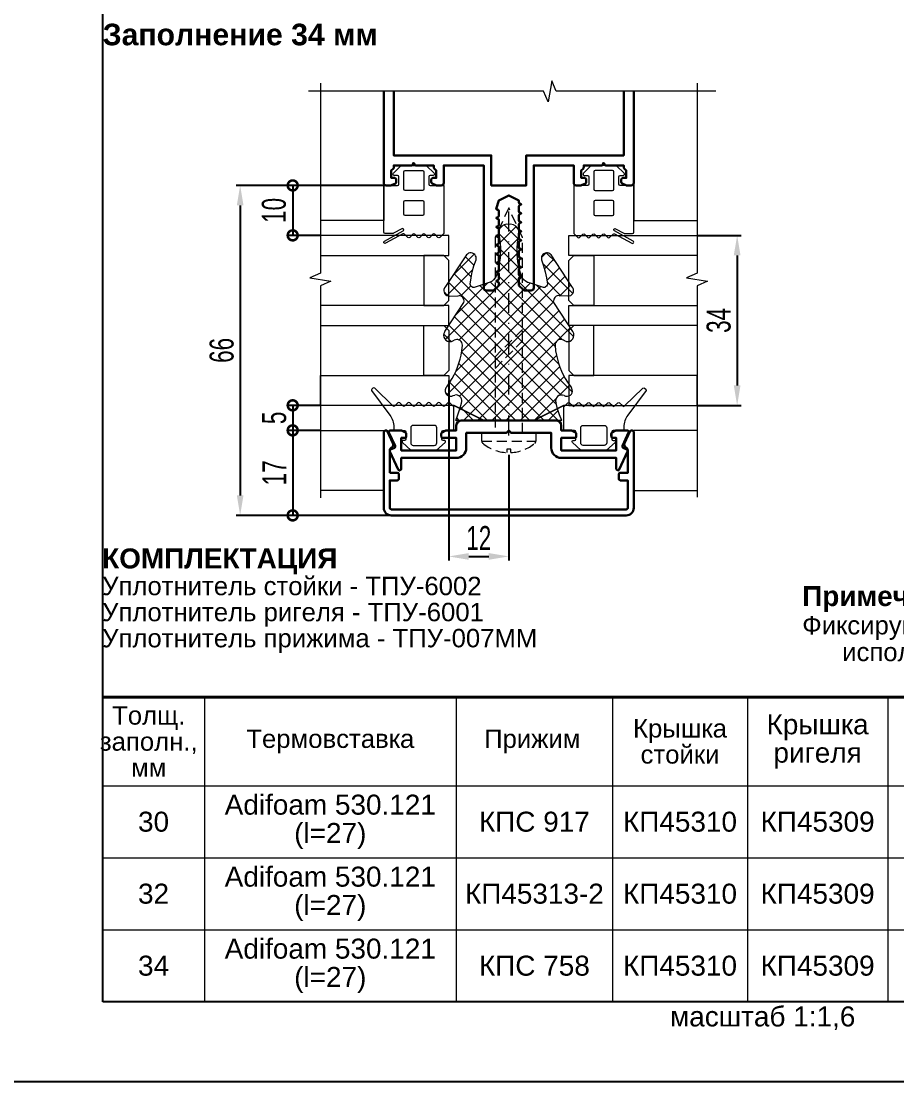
# Model space of a CAD drawing. Extents: x -37 to 8820, y -336 to 478.
# Drawn here: x 2949.8 to 3059.3, y 0 to 132.6 of the extents above; entities that cross this region are included whole.
import ezdxf

# ---------------------------------------------------------------- set-up
doc = ezdxf.new("R2010")
doc.units = 0
doc.header["$LTSCALE"] = 5
doc.linetypes.add('DASHDOT', pattern=[1, 0.5, -0.25, 0, -0.25])
doc.linetypes.add('HIDDEN', pattern=[0.375, 0.25, -0.125])
doc.layers.get('0').update_dxf_attribs({"linetype": 'CONTINUOUS', "lineweight": 30})
doc.layers.get('DEFPOINTS').update_dxf_attribs({"linetype": 'CONTINUOUS'})
for name, color, linetype, lineweight in [('1', 6, 'DASHDOT', 13), ('2', 3, 'HIDDEN', 13), ('Dimentions', 5, 'CONTINUOUS', 15), ('Glass', 5, 'CONTINUOUS', 20), ('Герлен', 7, 'CONTINUOUS', 60), ('Зигзаг', 1, 'CONTINUOUS', 15), ('Конструкции', 252, 'CONTINUOUS', 20), ('Рамки', 1, 'CONTINUOUS', 15), ('Текстовый', 7, 'CONTINUOUS', 9), ('Уплотнители', 1, 'CONTINUOUS', 20), ('Штриховка', 1, 'CONTINUOUS', 5)]:
    doc.layers.add(name, color=color, linetype=linetype, lineweight=lineweight)
doc.layers.add('Скрытые', color=14, linetype='CONTINUOUS', plot=False)
doc.styles.add('3', font='RUSS.SHX', dxfattribs={"width": 0.7, "height": 3})
doc.styles.add('Каталожный', font='arial.ttf', dxfattribs={"height": 2.5})
doc.dimstyles.new('MX1_6', dxfattribs={"dimtxt": 3, "dimasz": 2.5, "dimexe": 0.5, "dimexo": 0, "dimgap": 0.8, "dimtad": 1, "dimlfac": 1.6, "dimdsep": 46, "dimtxsty": '3', "dimcen": 0, "dimclrd": 256, "dimclre": 256, "dimclrt": 256, "dimaunit": 1, "dimadec": 0, "dimazin": 0, "dimtfac": 1, "dimtmove": 0, "dimatfit": 1, "dimfxl": 1, "dimtvp": 1, "dimtolj": 1, "dimtzin": 0, "dimarcsym": 0})

# ---------------------------------------------------------------- blocks, each defined once
blk = doc.blocks.new('*D1269')
at = {"layer": 'DEFPOINTS', "color": 0, "linetype": 'Continuous', "transparency": 16777216}
for p in [(3034.31, 105.82), (3034.31, 84.56), (3039.31, 84.56)]:
    blk.add_point(p, dxfattribs=at)
at = {"layer": 'Dimentions', "linetype": 'Continuous', "lineweight": -2, "transparency": 16777216}
for p, q in [((3034.31, 105.82), (3039.81, 105.82)), ((3039.31, 103.32), (3039.31, 87.06)), ((3034.31, 84.56), (3039.81, 84.56))]:
    blk.add_line(p, q, dxfattribs=at)
at = {"layer": 'Dimentions', "linetype": 'Continuous', "transparency": 16777216}
for points in [[(3038.89, 103.32), (3039.73, 103.32), (3039.31, 105.82)], [(3038.89, 87.06), (3039.73, 87.06), (3039.31, 84.56)]]:
    blk.add_solid(points, dxfattribs=at)
at = {"layer": 'Dimentions', "linetype": 'Continuous', "transparency": 16777216, "insert": (3037.01, 95.19), "char_height": 3, "attachment_point": 5, "rotation": 90, "style": '3'}
blk.add_mtext('\\A1;34', dxfattribs=at)
blk = doc.blocks.new('_DotSmall')
at = {"color": 0, "linetype": 'ByBlock', "const_width": 0.5}
blk.add_lwpolyline([(-0.0625, 0, 1), (0.0625, 0, 1)], format="xyb", close=True, dxfattribs=at)
blk = doc.blocks.new('*D1270')
at = {"layer": 'DEFPOINTS', "color": 0, "linetype": 'Continuous', "transparency": 16777216}
for p in [(2987.22, 84.57), (2983.75, 81.44), (2987.22, 81.44)]:
    blk.add_point(p, dxfattribs=at)
at = {"layer": 'Dimentions', "linetype": 'Continuous', "lineweight": -2, "transparency": 16777216}
for p, q in [((2987.22, 84.57), (2983.25, 84.57)), ((2983.75, 84.57), (2983.75, 81.44)), ((2987.22, 81.44), (2983.25, 81.44))]:
    blk.add_line(p, q, dxfattribs=at)
at = {"layer": 'Dimentions', "linetype": 'Continuous', "lineweight": -2, "transparency": 16777216, "xscale": 2.5, "yscale": 2.5, "zscale": 2.5}
for p, rotation in [((2983.75, 84.57), 90), ((2983.75, 81.44), 270)]:
    blk.add_blockref('_DotSmall', p, dxfattribs=dict(at, rotation=rotation))
at = {"layer": 'Dimentions', "linetype": 'Continuous', "transparency": 16777216, "insert": (2981.45, 83), "char_height": 3, "attachment_point": 5, "rotation": 90, "style": '3'}
blk.add_mtext('\\A1;5', dxfattribs=at)
blk = doc.blocks.new('*D1271')
at = {"layer": 'DEFPOINTS', "color": 0, "linetype": 'Continuous', "transparency": 16777216}
for p in [(2987.22, 81.44), (2983.75, 70.81), (2997.21, 70.81)]:
    blk.add_point(p, dxfattribs=at)
at = {"layer": 'Dimentions', "linetype": 'Continuous', "lineweight": -2, "transparency": 16777216}
for p, q in [((2987.22, 81.44), (2983.25, 81.44)), ((2983.75, 81.44), (2983.75, 70.81)), ((2997.21, 70.81), (2983.25, 70.81))]:
    blk.add_line(p, q, dxfattribs=at)
at = {"layer": 'Dimentions', "linetype": 'Continuous', "lineweight": -2, "transparency": 16777216, "xscale": 2.5, "yscale": 2.5, "zscale": 2.5}
for p, rotation in [((2983.75, 81.44), 90), ((2983.75, 70.81), 270)]:
    blk.add_blockref('_DotSmall', p, dxfattribs=dict(at, rotation=rotation))
at = {"layer": 'Dimentions', "linetype": 'Continuous', "transparency": 16777216, "insert": (2981.45, 76.13), "char_height": 3, "attachment_point": 5, "rotation": 90, "style": '3'}
blk.add_mtext('\\A1;17', dxfattribs=at)
blk = doc.blocks.new('*D1272')
at = {"layer": 'DEFPOINTS', "color": 0, "linetype": 'Continuous', "transparency": 16777216}
for p in [(2995.14, 112.06), (2983.75, 105.82), (2987.22, 105.82)]:
    blk.add_point(p, dxfattribs=at)
at = {"layer": 'Dimentions', "linetype": 'Continuous', "lineweight": -2, "transparency": 16777216}
for p, q in [((2995.14, 112.06), (2983.25, 112.06)), ((2983.75, 112.06), (2983.75, 105.82)), ((2987.22, 105.82), (2983.25, 105.82))]:
    blk.add_line(p, q, dxfattribs=at)
at = {"layer": 'Dimentions', "linetype": 'Continuous', "lineweight": -2, "transparency": 16777216, "xscale": 2.5, "yscale": 2.5, "zscale": 2.5}
for p, rotation in [((2983.75, 112.06), 90), ((2983.75, 105.82), 270)]:
    blk.add_blockref('_DotSmall', p, dxfattribs=dict(at, rotation=rotation))
at = {"layer": 'Dimentions', "linetype": 'Continuous', "transparency": 16777216, "insert": (2981.41, 108.94), "char_height": 3, "attachment_point": 5, "rotation": 90, "style": '3'}
blk.add_mtext('\\A1;10', dxfattribs=at)
blk = doc.blocks.new('*D1273')
at = {"layer": 'DEFPOINTS', "color": 0, "linetype": 'Continuous', "transparency": 16777216}
for p in [(2987.43, 112.07), (2977.18, 70.81), (2986.82, 70.81)]:
    blk.add_point(p, dxfattribs=at)
at = {"layer": 'Dimentions', "linetype": 'Continuous', "lineweight": -2, "transparency": 16777216}
for p, q in [((2987.43, 112.07), (2976.68, 112.07)), ((2977.18, 109.57), (2977.18, 73.31)), ((2986.82, 70.81), (2976.68, 70.81))]:
    blk.add_line(p, q, dxfattribs=at)
at = {"layer": 'Dimentions', "linetype": 'Continuous', "transparency": 16777216}
for points in [[(2976.77, 109.57), (2977.6, 109.57), (2977.18, 112.07)], [(2976.77, 73.31), (2977.6, 73.31), (2977.18, 70.81)]]:
    blk.add_solid(points, dxfattribs=at)
at = {"layer": 'Dimentions', "linetype": 'Continuous', "transparency": 16777216, "insert": (2974.88, 91.44), "char_height": 3, "attachment_point": 5, "rotation": 90, "style": '3'}
blk.add_mtext('\\A1;66', dxfattribs=at)
blk = doc.blocks.new('*D1284')
at = {"layer": 'DEFPOINTS', "color": 0, "linetype": 'Continuous', "transparency": 16777216}
for p in [(3003.26, 87.69), (3010.76, 78.38), (3010.76, 65.68)]:
    blk.add_point(p, dxfattribs=at)
at = {"layer": 'Dimentions', "linetype": 'Continuous', "lineweight": -2, "transparency": 16777216}
for p, q in [((3003.26, 87.69), (3003.26, 65.18)), ((3010.76, 78.38), (3010.76, 65.18)), ((3005.76, 65.68), (3008.26, 65.68))]:
    blk.add_line(p, q, dxfattribs=at)
at = {"layer": 'Dimentions', "linetype": 'Continuous', "transparency": 16777216}
for points in [[(3005.76, 66.1), (3005.76, 65.26), (3003.26, 65.68)], [(3008.26, 66.1), (3008.26, 65.26), (3010.76, 65.68)]]:
    blk.add_solid(points, dxfattribs=at)
at = {"layer": 'Dimentions', "linetype": 'Continuous', "transparency": 16777216, "insert": (3007.01, 67.98), "char_height": 3, "attachment_point": 5, "style": '3'}
blk.add_mtext('\\A1;12', dxfattribs=at)
blk = doc.blocks.new('1')
at = {"layer": 'Уплотнители'}
blk.add_line((0, -6.64), (0, 6.64), dxfattribs=at)
for points in [[(11.11, 7.99), (14.75, 5.62), (14.91, 5.58)], [(0, 6.64), (0.71, 6.35), (1.43, 6.11), (2.16, 5.92), (2.35, 5.86)], [(3.02, 7.1), (3.09, 6.94), (3.16, 6.75)], [(4.05, 7.86), (4.19, 7.75), (4.77, 7.35)], [(9.86, 7.17), (9.93, 6.98), (10.03, 6.83)], [(15.56, 7.56), (15.55, 7.37), (15.59, 6.35), (15.6, 6.19)], [(15.55, 7.37), (15.55, 7.36)], [(20.79, 5.16), (20.68, 5.28), (16.72, 7.9)], [(8.69, 5.86), (9.4, 5.8), (9.58, 5.81)], [(14.75, 5.62), (14.75, 5.6)], [(15.59, 6.35), (15.59, 6.34)], [(24.51, -0.23), (24.49, 0), (24.51, 0.23)], [(24.49, 0), (24.49, -0.01)], [(17.26, -2.31), (17.26, -2.33)], [(16.95, -3.33), (16.95, -3.35)], [(16.61, -4.34), (16.61, -4.35)], [(16.72, -7.9), (20.68, -5.28), (20.79, -5.16)], [(0, -6.64), (0.71, -6.35), (1.43, -6.11), (2.16, -5.92)], [(9.58, -5.81), (9.4, -5.78), (8.69, -5.86)], [(11.11, -7.99), (14.75, -5.62), (14.91, -5.58)], [(15.56, -7.56), (15.55, -7.37), (15.59, -6.35), (15.6, -6.18)], [(15.59, -6.35), (15.59, -6.37)], [(3.09, -6.94), (3.09, -6.92), (3.02, -7.1)], [(4.77, -7.35), (4.19, -7.75), (4.05, -7.86)], [(9.86, -7.17), (9.93, -6.98), (10.03, -6.83)], [(15.55, -7.37), (15.55, -7.39)]]:
    blk.add_lwpolyline(points, dxfattribs=at)
for points in [[(23.72, 1.24), (23.49, 1.27), (23.26, 1.24), (22.54, 1.13, -0.091156), (18.95, 1.32), (18.26, 1.51), (18.01, 1.59), (17.78, 1.73), (17.58, 1.89), (17.4, 2.08), (17.26, 2.31), (17.13, 2.83), (16.95, 3.33), (16.61, 4.34), (16.62, 4.49), (16.68, 4.63), (16.76, 4.73), (16.9, 4.8), (17.03, 4.83), (17.81, 4.72), (18.58, 4.56), (19.34, 4.35), (20.09, 4.09), (20.26, 4.07), (20.43, 4.09)], [(20.43, -4.09), (20.26, -4.07), (20.09, -4.09), (19.34, -4.35), (18.58, -4.56), (17.81, -4.72), (17.03, -4.83), (16.9, -4.8), (16.76, -4.73), (16.68, -4.61), (16.62, -4.49), (16.61, -4.34), (16.95, -3.33), (17.13, -2.83), (17.26, -2.31), (17.4, -2.08), (17.58, -1.89), (17.78, -1.73), (18.01, -1.59), (18.26, -1.51), (18.95, -1.32, -0.091156), (22.54, -1.13), (23.26, -1.24), (23.49, -1.27), (23.72, -1.24)]]:
    blk.add_lwpolyline(points, format="xyb", dxfattribs=at)
blk.add_arc((2.45, -6.58), 0.725, 331.9967, 113.1643, dxfattribs=at)
for points in [[(4.05, 7.86), (3.48, 8.17), (2.91, 7.72), (3.02, 7.1)], [(11.11, 7.99), (10.51, 8.44), (9.7, 7.86), (9.86, 7.17)], [(16.72, 7.9), (16.3, 8.31), (15.68, 8.12), (15.56, 7.56)], [(2.35, 5.86), (2.82, 5.79), (3.3, 6.27), (3.16, 6.75)], [(4.77, 7.35), (6.04, 6.54), (7.22, 6.11), (8.69, 5.86)], [(9.58, 5.81), (10.02, 5.93), (10.24, 6.42), (10.03, 6.83)], [(14.91, 5.58), (15.25, 5.55), (15.6, 5.84), (15.6, 6.19)], [(20.43, 4.09), (20.89, 4.19), (21.12, 4.81), (20.79, 5.16)], [(24.51, 0.23), (24.53, 0.69), (24.16, 1.16), (23.72, 1.24)], [(23.72, -1.24), (24.2, -1.11), (24.51, -0.73), (24.51, -0.23)], [(20.79, -5.16), (21.12, -4.81), (20.89, -4.19), (20.43, -4.09)], [(8.69, -5.86), (7.3, -6.09), (5.95, -6.56), (4.77, -7.35)], [(10.03, -6.83), (10.23, -6.41), (10.04, -5.94), (9.58, -5.81)], [(15.6, -6.18), (15.59, -5.83), (15.25, -5.55), (14.91, -5.58)], [(3.02, -7.1), (2.91, -7.72), (3.48, -8.17), (4.05, -7.86)], [(9.86, -7.17), (9.7, -7.86), (10.51, -8.44), (11.11, -7.99)], [(15.56, -7.56), (15.66, -8.1), (16.34, -8.29), (16.72, -7.9)]]:
    blk.add_open_spline(points, degree=3, dxfattribs=at)

msp = doc.modelspace()

# ---------------------------------------------------------------- hatches: boundary and pattern name
at = {"layer": 'Штриховка', "lineweight": 5}
h = msp.add_hatch(dxfattribs=at)
h.set_pattern_fill('NET', color=256, scale=10, angle=135, style=0)
h.set_pattern_definition([(135, (868.4892, -7021.3452), (-0.88388348, -0.88388348), []), (225, (868.4892, -7021.3452), (0.88388348, -0.88388348), [])])
edge = h.paths.add_edge_path()
edge.add_spline(control_points=[(3010.5314, 107.2019), (3010.0723, 107.2177), (3009.6032, 106.8529), (3009.5247, 106.4129)], knot_values=[0, 0, 0, 0, 1, 1, 1, 1], degree=3, periodic=0)
edge.add_line((3009.5247, 106.4129), (3009.4975, 106.1816))
edge.add_line((3009.4975, 106.1816), (3009.5247, 105.9504))
edge.add_line((3009.5247, 105.9504), (3009.6335, 105.2294))
edge.add_arc((2999.7708, 103.9517), 9.9451, 346.547552, 367.381309, ccw=False)
edge.add_line((3009.4431, 101.6381), (3009.2527, 100.9443))
edge.add_line((3009.2527, 100.9443), (3009.171, 100.6995))
edge.add_line((3009.171, 100.6995), (3009.035, 100.4682))
edge.add_line((3009.035, 100.4682), (3008.8718, 100.2641))
edge.add_line((3008.8718, 100.2641), (3008.6813, 100.0873))
edge.add_line((3008.6813, 100.0873), (3008.4501, 99.9513))
edge.add_line((3008.4501, 99.9513), (3007.9331, 99.8152))
edge.add_line((3007.9331, 99.8152), (3007.4298, 99.6384))
edge.add_line((3007.4298, 99.6384), (3006.4231, 99.2983))
edge.add_line((3006.4231, 99.2983), (3006.2735, 99.3119))
edge.add_line((3006.2735, 99.3119), (3006.1375, 99.3663))
edge.add_line((3006.1375, 99.3663), (3006.0287, 99.4479))
edge.add_line((3006.0287, 99.4479), (3005.9606, 99.584))
edge.add_line((3005.9606, 99.584), (3005.9334, 99.72))
edge.add_line((3005.9334, 99.72), (3006.0423, 100.4954))
edge.add_line((3006.0423, 100.4954), (3006.2055, 101.2708))
edge.add_line((3006.2055, 101.2708), (3006.4095, 102.0326))
edge.add_line((3006.4095, 102.0326), (3006.668, 102.7808))
edge.add_line((3006.668, 102.7808), (3006.6952, 102.944))
edge.add_line((3006.6952, 102.944), (3006.668, 103.1209))
edge.add_spline(control_points=[(3006.668, 103.1209), (3006.5689, 103.5757), (3005.957, 103.8051), (3005.6069, 103.4745)], knot_values=[0, 0, 0, 0, 1, 1, 1, 1], degree=3, periodic=0)
edge.add_line((3005.6069, 103.4745), (3005.4845, 103.3657))
edge.add_line((3005.4845, 103.3657), (3002.8591, 99.4071))
edge.add_spline(control_points=[(3002.8591, 99.4071), (3002.4553, 98.9922), (3002.6468, 98.3721), (3003.1991, 98.2508)], knot_values=[0, 0, 0, 0, 1, 1, 1, 1], degree=3, periodic=0)
edge.add_line((3003.1991, 98.2508), (3003.3896, 98.2372))
edge.add_line((3003.3896, 98.2372), (3004.4098, 98.2781))
edge.add_line((3004.4098, 98.2781), (3004.5731, 98.2917))
edge.add_spline(control_points=[(3004.5731, 98.2917), (3004.9252, 98.293), (3005.2154, 97.9414), (3005.1852, 97.5979)], knot_values=[0, 0, 0, 0, 1, 1, 1, 1], degree=3, periodic=0)
edge.add_line((3005.1886, 97.6113), (3005.1444, 97.4346))
edge.add_line((3005.1444, 97.4346), (3002.7774, 93.8025))
edge.add_spline(control_points=[(3002.7774, 93.8025), (3002.3229, 93.2035), (3002.9026, 92.3848), (3003.5936, 92.551)], knot_values=[0, 0, 0, 0, 1, 1, 1, 1], degree=3, periodic=0)
edge.add_line((3003.5936, 92.551), (3003.7841, 92.619))
edge.add_line((3003.7841, 92.619), (3003.9337, 92.7143))
edge.add_spline(control_points=[(3003.9337, 92.7143), (3004.3441, 92.9294), (3004.8288, 92.7118), (3004.954, 92.2654)], knot_values=[0, 0, 0, 0, 1, 1, 1, 1], degree=3, periodic=0)
edge.add_line((3004.9531, 92.2768), (3004.9676, 92.0885))
edge.add_line((3004.9676, 92.0885), (3004.8996, 91.3811))
edge.add_spline(control_points=[(3004.8996, 91.3811), (3004.6488, 89.9049), (3004.2273, 88.7276), (3003.4168, 87.4634)], knot_values=[0, 0, 0, 0, 1, 1, 1, 1], degree=3, periodic=0)
edge.add_line((3003.4168, 87.4634), (3003.0087, 86.8784))
edge.add_line((3003.0087, 86.8784), (3002.8999, 86.7424))
edge.add_spline(control_points=[(3002.8999, 86.7424), (3002.5961, 86.1713), (3003.0418, 85.6017), (3003.6617, 85.7085)], knot_values=[0, 0, 0, 0, 1, 1, 1, 1], degree=3, periodic=0)
edge.add_line((3003.6617, 85.7085), (3003.8249, 85.7765))
edge.add_line((3003.8249, 85.7765), (3004.0154, 85.8446))
edge.add_spline(control_points=[(3004.0154, 85.8446), (3004.4885, 85.9926), (3004.9719, 85.509), (3004.8996, 85.042)], knot_values=[0, 0, 0, 0, 1, 1, 1, 1], degree=3, periodic=0)
edge.add_line((3004.9037, 85.0565), (3004.8452, 84.8515))
edge.add_line((3004.8452, 84.8515), (3004.6547, 84.1169))
edge.add_line((3004.6547, 84.1169), (3004.4098, 83.3959))
edge.add_line((3004.4098, 83.3959), (3004.1242, 82.6886))
edge.add_line((3004.1242, 82.6886), (3017.4011, 82.6886))
edge.add_line((3017.4011, 82.6886), (3017.1154, 83.3959))
edge.add_line((3017.1154, 83.3959), (3016.8705, 84.1169))
edge.add_line((3016.8705, 84.1169), (3016.6801, 84.8515))
edge.add_arc((3017.3465, 85.1366), 0.7248, 61.996669, 203.164313, ccw=False)
edge.add_line((3017.6868, 85.7765), (3017.8636, 85.7085))
edge.add_spline(control_points=[(3017.8636, 85.7085), (3018.4835, 85.6017), (3018.9292, 86.1713), (3018.6254, 86.7424)], knot_values=[0, 0, 0, 0, 1, 1, 1, 1], degree=3, periodic=0)
edge.add_line((3018.6254, 86.7424), (3018.5166, 86.8784))
edge.add_line((3018.5166, 86.8784), (3018.1085, 87.4634))
edge.add_spline(control_points=[(3018.1085, 87.4634), (3017.3186, 88.6378), (3016.8572, 89.992), (3016.6257, 91.3811)], knot_values=[0, 0, 0, 0, 1, 1, 1, 1], degree=3, periodic=0)
edge.add_line((3016.6257, 91.3811), (3016.5441, 92.0885))
edge.add_line((3016.5441, 92.0885), (3016.5713, 92.2654))
edge.add_spline(control_points=[(3016.5713, 92.2654), (3016.7071, 92.7297), (3017.1744, 92.9229), (3017.5915, 92.7143)], knot_values=[0, 0, 0, 0, 1, 1, 1, 1], degree=3, periodic=0)
edge.add_line((3017.5778, 92.723), (3017.7412, 92.619))
edge.add_line((3017.7412, 92.619), (3017.9316, 92.551))
edge.add_spline(control_points=[(3017.9316, 92.551), (3018.6227, 92.3848), (3019.2024, 93.2035), (3018.7478, 93.8025)], knot_values=[0, 0, 0, 0, 1, 1, 1, 1], degree=3, periodic=0)
edge.add_line((3018.7478, 93.8025), (3016.3808, 97.4346))
edge.add_line((3016.3808, 97.4346), (3016.34, 97.5979))
edge.add_spline(control_points=[(3016.34, 97.5979), (3016.3103, 97.9371), (3016.5924, 98.2835), (3016.9386, 98.2917)], knot_values=[0, 0, 0, 0, 1, 1, 1, 1], degree=3, periodic=0)
edge.add_line((3016.9196, 98.2931), (3017.1154, 98.2781))
edge.add_line((3017.1154, 98.2781), (3018.1357, 98.2372))
edge.add_line((3018.1357, 98.2372), (3018.3261, 98.2508))
edge.add_spline(control_points=[(3018.3261, 98.2508), (3018.8675, 98.3438), (3019.0546, 99.0303), (3018.6662, 99.4071)], knot_values=[0, 0, 0, 0, 1, 1, 1, 1], degree=3, periodic=0)
edge.add_line((3018.6662, 99.4071), (3016.0407, 103.3657))
edge.add_line((3016.0407, 103.3657), (3015.9183, 103.4745))
edge.add_spline(control_points=[(3015.9183, 103.4745), (3015.5683, 103.8051), (3014.9563, 103.5757), (3014.8572, 103.1209)], knot_values=[0, 0, 0, 0, 1, 1, 1, 1], degree=3, periodic=0)
edge.add_line((3014.8572, 103.1209), (3014.83, 102.944))
edge.add_line((3014.83, 102.944), (3014.8572, 102.7808))
edge.add_line((3014.8572, 102.7808), (3015.1157, 102.0326))
edge.add_line((3015.1157, 102.0326), (3015.3198, 101.2708))
edge.add_line((3015.3198, 101.2708), (3015.483, 100.4954))
edge.add_line((3015.483, 100.4954), (3015.5918, 99.72))
edge.add_line((3015.5918, 99.72), (3015.5646, 99.584))
edge.add_line((3015.5646, 99.584), (3015.4966, 99.4479))
edge.add_line((3015.4966, 99.4479), (3015.3742, 99.3663))
edge.add_line((3015.3742, 99.3663), (3015.2517, 99.3119))
edge.add_line((3015.2517, 99.3119), (3015.1021, 99.2983))
edge.add_line((3015.1021, 99.2983), (3014.0955, 99.6384))
edge.add_line((3014.0955, 99.6384), (3013.5921, 99.8152))
edge.add_line((3013.5921, 99.8152), (3013.0752, 99.9513))
edge.add_line((3013.0752, 99.9513), (3012.8439, 100.0873))
edge.add_line((3012.8439, 100.0873), (3012.6535, 100.2641))
edge.add_line((3012.6535, 100.2641), (3012.4903, 100.4682))
edge.add_line((3012.4903, 100.4682), (3012.3542, 100.6995))
edge.add_line((3012.3542, 100.6995), (3012.2726, 100.9443))
edge.add_line((3012.2726, 100.9443), (3012.0822, 101.6381))
edge.add_arc((3021.7544, 103.9517), 9.9451, 172.618691, 193.452448, ccw=False)
edge.add_line((3011.8917, 105.2294), (3012.0005, 105.9504))
edge.add_line((3012.0005, 105.9504), (3012.0277, 106.1816))
edge.add_line((3012.0277, 106.1816), (3012.0005, 106.4129))
edge.add_spline(control_points=[(3012.0005, 106.4129), (3011.8681, 106.8881), (3011.4954, 107.1973), (3010.9939, 107.2019)], knot_values=[0, 0, 0, 0, 1, 1, 1, 1], degree=3, periodic=0)
edge.add_line((3010.9939, 107.2019), (3010.7626, 107.1747))
edge.add_line((3010.7626, 107.1747), (3010.5314, 107.2019))

# ---------------------------------------------------------------- linework, layer by layer
msp.add_lwpolyline([(2995.1376, 123.8274), (2995.1376, 112.3761, 0.41421356), (2995.4501, 112.0636), (2996.0309, 112.0636, 0.11643382), (2996.1147, 112.0834), (2996.5965, 112.3243, 0.28407904), (2996.7001, 112.492), (2996.7001, 112.8136, 0.41421356), (2996.5126, 113.0011), (2996.0751, 113.0011), (2996.0751, 113.9386), (2996.3327, 114.1962, 0.19891237), (2996.3876, 114.3287), (2996.3876, 114.5636), (2998.6155, 114.5636, 0.28407904), (2998.7832, 114.6672), (2998.8876, 114.8761), (2998.9921, 114.6672, 0.28407904), (2999.1598, 114.5636), (3001.3876, 114.5636), (3001.3876, 114.3287, 0.19891237), (3001.4425, 114.1962), (3001.7001, 113.9386), (3001.7001, 113.0011), (3001.2626, 113.0011, 0.41421356), (3001.0751, 112.8136), (3001.0751, 112.492, 0.28407904), (3001.1788, 112.3243), (3001.6605, 112.0834, 0.11643382), (3001.7444, 112.0636), (3002.3251, 112.0636, 0.41421356), (3002.6376, 112.3761), (3002.6376, 114.5636), (3007.6376, 114.5636), (3007.6376, 99.2511, 0.41421356), (3007.9501, 98.9386), (3008.81, 98.9386, 0.19891237), (3008.9425, 98.9935), (3009.4577, 99.5087, 0.19891237), (3009.5126, 99.6412), (3009.5126, 99.8539, 0.28407904), (3009.409, 100.0216), (3009.2001, 100.1261), (3009.409, 100.2305, 0.28407904), (3009.5126, 100.3982), (3009.5126, 100.9789, 0.28407904), (3009.409, 101.1466), (3009.2001, 101.2511), (3009.409, 101.3555, 0.28407904), (3009.5126, 101.5232), (3009.5126, 102.1039, 0.28407904), (3009.409, 102.2716), (3009.2001, 102.3761), (3009.409, 102.4805, 0.28407904), (3009.5126, 102.6482), (3009.5126, 103.2289, 0.28407904), (3009.409, 103.3966), (3009.2001, 103.5011), (3009.409, 103.6055, 0.28407904), (3009.5126, 103.7732), (3009.5126, 104.3539, 0.28407904), (3009.409, 104.5216), (3009.2001, 104.6261), (3009.409, 104.7305, 0.28407904), (3009.5126, 104.8982), (3009.5126, 105.4789, 0.28407904), (3009.409, 105.6466), (3009.2001, 105.7511), (3009.409, 105.8555, 0.28407904), (3009.5126, 106.0232), (3009.5126, 106.6039, 0.28407904), (3009.409, 106.7716), (3009.2001, 106.8761), (3009.409, 106.9805, 0.28407904), (3009.5126, 107.1482), (3009.5126, 107.7289, 0.28407904), (3009.409, 107.8966), (3009.2001, 108.0011), (3009.409, 108.1055, 0.28407904), (3009.5126, 108.2732), (3009.5126, 108.8539, 0.28407904), (3009.409, 109.0216), (3009.2001, 109.1261), (3009.5126, 110.1886), (3010.7626, 110.8136), (3012.0126, 110.1886), (3012.0126, 109.9607, 0.28407904), (3012.1163, 109.793), (3012.3251, 109.6886), (3012.1163, 109.5841, 0.28407904), (3012.0126, 109.4164), (3012.0126, 108.8357, 0.28407904), (3012.1163, 108.668), (3012.3251, 108.5636), (3012.1163, 108.4591, 0.28407904), (3012.0126, 108.2914), (3012.0126, 107.7107, 0.28407904), (3012.1163, 107.543), (3012.3251, 107.4386), (3012.1163, 107.3341, 0.28407904), (3012.0126, 107.1664), (3012.0126, 106.5857, 0.28407904), (3012.1163, 106.418), (3012.3251, 106.3136), (3012.1163, 106.2091, 0.28407904), (3012.0126, 106.0414), (3012.0126, 105.4607, 0.28407904), (3012.1163, 105.293), (3012.3251, 105.1886), (3012.1163, 105.0841, 0.28407904), (3012.0126, 104.9164), (3012.0126, 104.3357, 0.28407904), (3012.1163, 104.168), (3012.3251, 104.0636), (3012.1163, 103.9591, 0.28407904), (3012.0126, 103.7914), (3012.0126, 103.2107, 0.28407904), (3012.1163, 103.043), (3012.3251, 102.9386), (3012.1163, 102.8341, 0.28407904), (3012.0126, 102.6664), (3012.0126, 102.0857, 0.28407904), (3012.1163, 101.918), (3012.3251, 101.8136), (3012.1163, 101.7091, 0.28407904), (3012.0126, 101.5414), (3012.0126, 100.9607, 0.28407904), (3012.1163, 100.793), (3012.3251, 100.6886), (3012.1163, 100.5841, 0.28407904), (3012.0126, 100.4164), (3012.0126, 99.6412, 0.19891237), (3012.0675, 99.5087), (3012.5827, 98.9935, 0.19891237), (3012.7153, 98.9386), (3013.5751, 98.9386, 0.41421356), (3013.8876, 99.2511), (3013.8876, 114.5636), (3018.8876, 114.5636), (3018.8876, 112.3761, 0.41421356), (3019.2001, 112.0636), (3019.7809, 112.0636, 0.11643382), (3019.8647, 112.0834), (3020.3465, 112.3243, 0.28407904), (3020.4501, 112.492), (3020.4501, 112.8136, 0.41421356), (3020.2626, 113.0011), (3019.8251, 113.0011), (3019.8251, 113.9386), (3020.0827, 114.1962, 0.19891237), (3020.1376, 114.3287), (3020.1376, 114.5636), (3022.3655, 114.5636, 0.28407904), (3022.5332, 114.6672), (3022.6376, 114.8761), (3022.7421, 114.6672, 0.28407904), (3022.9098, 114.5636), (3025.1376, 114.5636), (3025.1376, 114.3287, 0.19891237), (3025.1925, 114.1962), (3025.4501, 113.9386), (3025.4501, 113.0011), (3025.0126, 113.0011, 0.41421356), (3024.8251, 112.8136), (3024.8251, 112.492, 0.28407904), (3024.9288, 112.3243), (3025.4105, 112.0834, 0.11643382), (3025.4944, 112.0636), (3026.0751, 112.0636, 0.41421356), (3026.3876, 112.3761), (3026.3876, 123.8274)], format="xyb")
msp.add_lwpolyline([(2996.3876, 123.8274), (2996.3876, 115.8136), (3008.5751, 115.8136), (3008.5751, 112.0636), (3012.9501, 112.0636), (3012.9501, 115.8136), (3025.1376, 115.8136), (3025.1376, 123.8274)])
for points in [[(2995.9052, 78.7846, -0.41421356), (2995.9959, 79.0338), (2996.4677, 79.2538, 0.41421356), (2996.5584, 79.503), (2995.7802, 81.1718, -0.54861879), (2995.9501, 81.4386), (2997.2809, 81.4386, -0.11643382), (2997.3647, 81.4188), (2997.8465, 81.1779, -0.28407904), (2997.9501, 81.0102), (2997.9501, 80.6886, -0.41421356), (2997.7626, 80.5011), (2997.3251, 80.5011), (2997.3251, 78.9386), (3004.2001, 78.9386), (3004.2001, 80.5011), (3002.5126, 80.5011, -0.41421356), (3002.3251, 80.6886), (3002.3251, 81.0102, -0.28407904), (3002.4288, 81.1779), (3002.9105, 81.4188, -0.11643382), (3002.9944, 81.4386), (3004.2001, 81.4386), (3004.2001, 82.0636, -0.41421356), (3004.8251, 82.6886), (3016.7001, 82.6886, -0.41421356), (3017.3251, 82.0636), (3017.3251, 81.4386), (3018.5309, 81.4386, -0.11643382), (3018.6147, 81.4188), (3019.0965, 81.1779, -0.28407904), (3019.2001, 81.0102), (3019.2001, 80.6886, -0.41421356), (3019.0126, 80.5011), (3017.3251, 80.5011), (3017.3251, 78.9386), (3024.2001, 78.9386), (3024.2001, 80.5011), (3023.7626, 80.5011, -0.41421356), (3023.5751, 80.6886), (3023.5751, 81.0102, -0.28407904), (3023.6788, 81.1779), (3024.1605, 81.4188, -0.11643382), (3024.2444, 81.4386), (3025.5751, 81.4386, -0.54861879), (3025.7451, 81.1718), (3024.9669, 79.503, 0.41421356), (3025.0576, 79.2538), (3025.5294, 79.0338, -0.41421356), (3025.6201, 78.7846), (3024.5766, 76.5468, -0.29147342), (3024.4066, 76.4386), (3024.3876, 76.4386, -0.41421356), (3024.2001, 76.6261), (3024.2001, 78.0011), (3017.3251, 78.0011, -0.41421356), (3016.0751, 79.2511), (3016.0751, 81.1261), (3011.1528, 81.1261, -0.19891237), (3011.0202, 81.181), (3010.7626, 81.4386), (3010.505, 81.181, -0.19891237), (3010.3725, 81.1261), (3005.4501, 81.1261), (3005.4501, 79.2511, -0.41421356), (3004.2001, 78.0011), (2997.3251, 78.0011), (2997.3251, 76.6261, -0.41421356), (2997.1376, 76.4386), (2997.1186, 76.4386, -0.29147342), (2996.9487, 76.5468)], [(2995.8876, 76.1261), (2995.8876, 78.9519, -0.27973928), (2996.0896, 79.2845, 0.40155944), (2996.2841, 79.8576), (2995.6142, 81.2942, 0.80258485), (2995.1376, 81.1886), (2995.1376, 71.7511, 0.41421356), (2996.0751, 70.8136), (3025.4501, 70.8136, 0.41421356), (3026.3876, 71.7511), (3026.3876, 81.1886, 0.80258485), (3025.9111, 81.2942), (3025.2411, 79.8576, 0.40155944), (3025.4357, 79.2845, -0.27973928), (3025.6376, 78.9519), (3025.6376, 76.1261), (3024.7001, 76.1261, 0.41421356), (3024.5126, 75.9386), (3024.5126, 75.3761, 0.41421356), (3024.7001, 75.1886), (3025.6376, 75.1886), (3025.6376, 71.7511, -0.41421356), (3025.4501, 71.5636), (2996.0751, 71.5636, -0.41421356), (2995.8876, 71.7511), (2995.8876, 75.1886), (2996.8251, 75.1886, 0.41421356), (2997.0126, 75.3761), (2997.0126, 75.9386, 0.41421356), (2996.8251, 76.1261)]]:
    msp.add_lwpolyline(points, format="xyb", close=True)
at = {"layer": '1'}
msp.add_line((3010.7626, 80.8136), (3010.7626, 108.9386), dxfattribs=at)
at = {"layer": '2'}
msp.add_line((3007.3876, 80.07), (3014.1376, 80.07), dxfattribs=at)
for points in [[(3012.4814, 81.1261), (3012.4814, 105.5652), (3010.7626, 109.2511), (3009.0439, 105.5652), (3009.0439, 81.1261)], [(3009.0439, 89.192), (3012.4814, 92.6295), (3012.4814, 94.0618), (3009.0439, 90.6243)]]:
    msp.add_lwpolyline(points, close=True, dxfattribs=at)
msp.add_lwpolyline([(3010.517, 78.6632, -0.16184886), (3007.5013, 79.829, -0.22388754), (3007.3876, 80.07), (3007.3876, 81.1261), (3014.1376, 81.1261), (3014.1376, 80.07, -0.22388754), (3014.024, 79.829, -0.16184886), (3011.0083, 78.6632), (3011.0083, 79.1009), (3010.517, 79.1009)], format="xyb", close=True, dxfattribs=at)
at = {"layer": 'Glass'}
for points in [[(2987.2175, 103.3164), (3003.2626, 103.3136), (3003.2626, 105.8136), (2987.2175, 105.8164)], [(3034.3077, 103.3136), (3018.2626, 103.3136), (3018.2626, 105.8136), (3034.3077, 105.8136)], [(3003.2626, 97.6886), (3003.2626, 102.6886), (3002.6376, 103.3136), (3000.1376, 103.3136), (3000.1376, 97.0636), (3002.6376, 97.0636)], [(3018.2626, 97.6886), (3018.2626, 102.6886), (3018.8876, 103.3136), (3021.3876, 103.3136), (3021.3876, 97.0636), (3018.8876, 97.0636)], [(2987.2175, 94.5664), (3003.2626, 94.5636), (3003.2626, 97.0636), (2987.2175, 97.0664)], [(3034.3077, 94.5636), (3018.2626, 94.5636), (3018.2626, 97.0636), (3034.3077, 97.0636)], [(3003.2626, 93.9386), (3003.2626, 88.9386), (3002.6376, 88.3136), (3000.1376, 88.3136), (3000.1376, 94.5636), (3002.6376, 94.5636)], [(3018.2626, 93.9386), (3018.2626, 88.9386), (3018.8876, 88.3136), (3021.3876, 88.3136), (3021.3876, 94.5636), (3018.8876, 94.5636)], [(2987.2175, 88.3164), (3003.2626, 88.3136), (3003.2626, 84.5636), (2987.2175, 84.5664)], [(3034.3077, 88.3136), (3018.2626, 88.3136), (3018.2626, 84.5636), (3034.3077, 84.5636)]]:
    msp.add_lwpolyline(points, close=True, dxfattribs=at)
at = {"layer": 'Герлен', "lineweight": 40}
msp.add_line((2960, 48.0868), (3125, 48.0868), dxfattribs=at)
at = {"layer": 'Герлен', "ltscale": 2, "const_width": 0.1875}
msp.add_lwpolyline([(2997.8251, 84.5636), (3003.8876, 84.5636), (3007.6376, 82.6886), (3013.8876, 82.6886), (3017.6376, 84.5636), (3023.7001, 84.5636)], dxfattribs=at)
at = {"layer": 'Зигзаг'}
for points in [[(3036.6464, 123.8274), (3016.7053, 123.8274), (3016.1244, 125.1453), (3015.6888, 122.5326), (3015.1063, 123.8274), (2985.7069, 123.8274)], [(2987.2175, 124.8517), (2987.2175, 101.0972), (2985.8996, 100.5164), (2988.5123, 100.0807), (2987.2175, 99.4982), (2987.2175, 73.0015)], [(3034.3077, 124.8517), (3034.3077, 101.0972), (3032.9898, 100.5164), (3035.6025, 100.0807), (3034.3077, 99.4982), (3034.3077, 73.0707)]]:
    msp.add_lwpolyline(points, dxfattribs=at)
at = {"layer": 'Конструкции'}
for points in [[(2995.1376, 123.8274), (2995.1376, 107.6886), (2987.2175, 107.6886)], [(3026.3876, 123.8274), (3026.3876, 107.6886), (3034.3077, 107.6886)], [(2987.2175, 81.4386), (2995.1376, 81.4386), (2995.1376, 73.9386), (2987.2175, 73.9386)], [(3034.3077, 81.4386), (3026.3876, 81.4386), (3026.3876, 73.9386), (3034.3077, 73.9386)]]:
    msp.add_lwpolyline(points, dxfattribs=at)
at = {"layer": 'Рамки'}
for p, q in [((2972.7124, 48.0868), (2972.7124, 10)), ((3004.185, 48.0868), (3004.185, 10)), ((3023.7453, 48.0868), (3023.7453, 10)), ((3040.5868, 48.0868), (3040.5868, 10)), ((3058.1464, 48.0868), (3058.1464, 10)), ((2960, 37), (3125, 37)), ((2960, 28), (3125, 28)), ((2960, 19), (3125, 19)), ((2960, 10), (3125, 10))]:
    msp.add_line(p, q, dxfattribs=at)
at = {"layer": 'Скрытые', "linetype": 'Continuous'}
for points in [[(2940, 297), (3150, 297), (3150, 0), (2940, 0)], [(2960, 10), (2960, 287), (3125, 287), (3125, 10)]]:
    msp.add_lwpolyline(points, close=True, dxfattribs=at)
at = {"layer": 'Уплотнители'}
for points in [[(2997.4069, 106.6494), (2996.3618, 106.0825, -0.12491271), (2996.2873, 106.0636), (2995.2939, 106.0636, -0.41421356), (2995.1376, 106.2198), (2995.1376, 112.0636), (2996.8564, 112.0636, 0.41421356), (2997.0126, 112.2198), (2997.0126, 113.1573, 0.41421356), (2996.8564, 113.3136), (2996.4501, 113.3136, -0.66858666), (2996.3398, 113.5804), (2997.2794, 114.5179, -0.19861919), (2997.3897, 114.5636), (3000.3855, 114.5636, -0.19861919), (3000.4959, 114.5179), (3001.4355, 113.5804, -0.66858666), (3001.3251, 113.3136), (3000.9189, 113.3136, 0.41421356), (3000.7626, 113.1573), (3000.7626, 112.2198, 0.41421356), (3000.9189, 112.0636), (3002.6376, 112.0636), (3002.6376, 106.1283, -0.19891237), (3002.5919, 106.0178), (3002.1231, 105.5491, -0.41421356), (3001.9021, 105.5491), (3001.4981, 105.9531, 0.41421356), (3001.2771, 105.9531), (3000.8731, 105.5491, -0.41421356), (3000.6521, 105.5491), (3000.2481, 105.9531, 0.41421356), (3000.0271, 105.9531), (2999.6231, 105.5491, -0.41421356), (2999.4021, 105.5491), (2998.9981, 105.9531, 0.41421356), (2998.7771, 105.9531), (2998.3731, 105.5491, -0.41421356), (2998.1521, 105.5491), (2997.7201, 105.9811, 0.33207606), (2997.5351, 106.008), (2995.3684, 104.8325, -1), (2995.2194, 105.1072), (2997.5559, 106.3748, 1)], [(3024.1184, 106.6494), (3025.1634, 106.0825, 0.12491271), (3025.2379, 106.0636), (3026.2314, 106.0636, 0.41421356), (3026.3876, 106.2198), (3026.3876, 112.0636), (3024.6689, 112.0636, -0.41421356), (3024.5126, 112.2198), (3024.5126, 113.1573, -0.41421356), (3024.6689, 113.3136), (3025.0751, 113.3136, 0.66858666), (3025.1855, 113.5804), (3024.2459, 114.5179, 0.19861919), (3024.1355, 114.5636), (3021.1397, 114.5636, 0.19861919), (3021.0294, 114.5179), (3020.0898, 113.5804, 0.66858666), (3020.2001, 113.3136), (3020.6064, 113.3136, -0.41421356), (3020.7626, 113.1573), (3020.7626, 112.2198, -0.41421356), (3020.6064, 112.0636), (3018.8876, 112.0636), (3018.8876, 106.1283, 0.19891237), (3018.9334, 106.0178), (3019.4021, 105.5491, 0.41421356), (3019.6231, 105.5491), (3020.0271, 105.9531, -0.41421356), (3020.2481, 105.9531), (3020.6521, 105.5491, 0.41421356), (3020.8731, 105.5491), (3021.2771, 105.9531, -0.41421356), (3021.4981, 105.9531), (3021.9021, 105.5491, 0.41421356), (3022.1231, 105.5491), (3022.5271, 105.9531, -0.41421356), (3022.7481, 105.9531), (3023.1521, 105.5491, 0.41421356), (3023.3731, 105.5491), (3023.8052, 105.9811, -0.33207606), (3023.9901, 106.008), (3026.1569, 104.8325, 1), (3026.3059, 105.1072), (3023.9694, 106.3748, -1)], [(2997.7939, 113.9386), (2999.9814, 113.9386, -0.41421356), (3000.1376, 113.7823), (3000.1376, 111.5948, -0.41421356), (2999.9814, 111.4386), (2997.7939, 111.4386, -0.41421356), (2997.6376, 111.5948), (2997.6376, 113.7823, -0.41421356)], [(3023.7314, 113.9386), (3021.5439, 113.9386, 0.41421356), (3021.3876, 113.7823), (3021.3876, 111.5948, 0.41421356), (3021.5439, 111.4386), (3023.7314, 111.4386, 0.41421356), (3023.8876, 111.5948), (3023.8876, 113.7823, 0.41421356)], [(2997.7939, 110.1886), (2999.9814, 110.1886, -0.41421356), (3000.1376, 110.0323), (3000.1376, 108.4698, -0.41421356), (2999.9814, 108.3136), (2997.7939, 108.3136, -0.41421356), (2997.6376, 108.4698), (2997.6376, 110.0323, -0.41421356)], [(3023.7314, 110.1886), (3021.5439, 110.1886, 0.41421356), (3021.3876, 110.0323), (3021.3876, 108.4698, 0.41421356), (3021.5439, 108.3136), (3023.7314, 108.3136, 0.41421356), (3023.8876, 108.4698), (3023.8876, 110.0323, 0.41421356)], [(3002.5439, 80.1886, -0.41421356), (3002.3876, 80.3448), (3002.3876, 81.2823, -0.41421356), (3002.5439, 81.4386), (3003.8876, 81.4386), (3003.8876, 84.3265, 0.19891237), (3003.851, 84.4149), (3003.3731, 84.8928, 0.41421356), (3003.1521, 84.8928), (3002.7481, 84.4888, -0.41421356), (3002.5271, 84.4888), (3002.1231, 84.8928, 0.41421356), (3001.9021, 84.8928), (3001.4981, 84.4888, -0.41421356), (3001.2771, 84.4888), (3000.8731, 84.8928, 0.41421356), (3000.6521, 84.8928), (3000.2481, 84.4888, -0.41421356), (3000.0271, 84.4888), (2999.6231, 84.8928, 0.41421356), (2999.4021, 84.8928), (2998.9981, 84.4888, -0.41421356), (2998.7771, 84.4888), (2998.3731, 84.8928, 0.41421356), (2998.1521, 84.8928), (2997.7481, 84.4888, -0.41421356), (2997.5271, 84.4888), (2997.1231, 84.8928, 0.41421356), (2996.9021, 84.8928), (2996.4981, 84.4888, -0.41421356), (2996.2771, 84.4888), (2993.9981, 86.7031, 0.41421356), (2993.7771, 86.7031), (2993.6458, 86.5718, 0.29253821), (2993.6097, 86.4073), (2995.8905, 83.3541, -0.16178775), (2996.3876, 81.8579), (2996.3876, 81.4386), (2997.7314, 81.4386, -0.41421356), (2997.8876, 81.2823), (2997.8876, 80.3448, -0.41421356), (2997.7314, 80.1886), (2997.5751, 80.1886, 0.66858666), (2997.4648, 79.9217), (2998.5294, 78.9842, 0.19861919), (2998.6397, 78.9386), (3001.6355, 78.9386, 0.19861919), (3001.7459, 78.9842), (3002.8105, 79.9217, 0.66858666), (3002.7001, 80.1886)], [(3018.9814, 80.1886, 0.41421356), (3019.1376, 80.3448), (3019.1376, 81.2823, 0.41421356), (3018.9814, 81.4386), (3017.6376, 81.4386), (3017.6376, 84.3265, -0.19891237), (3017.6742, 84.4149), (3018.1521, 84.8928, -0.41421356), (3018.3731, 84.8928), (3018.7771, 84.4888, 0.41421356), (3018.9981, 84.4888), (3019.4021, 84.8928, -0.41421356), (3019.6231, 84.8928), (3020.0271, 84.4888, 0.41421356), (3020.2481, 84.4888), (3020.6521, 84.8928, -0.41421356), (3020.8731, 84.8928), (3021.2771, 84.4888, 0.41421356), (3021.4981, 84.4888), (3021.9021, 84.8928, -0.41421356), (3022.1231, 84.8928), (3022.5271, 84.4888, 0.41421356), (3022.7481, 84.4888), (3023.1521, 84.8928, -0.41421356), (3023.3731, 84.8928), (3023.7771, 84.4888, 0.41421356), (3023.9981, 84.4888), (3024.4021, 84.8928, -0.41421356), (3024.6231, 84.8928), (3025.0271, 84.4888, 0.41421356), (3025.2481, 84.4888), (3027.5271, 86.7031, -0.41421356), (3027.7481, 86.7031), (3027.8794, 86.5718, -0.29253821), (3027.9156, 86.4073), (3025.6348, 83.3541, 0.16178775), (3025.1376, 81.8579), (3025.1376, 81.4386), (3023.7939, 81.4386, 0.41421356), (3023.6376, 81.2823), (3023.6376, 80.3448, 0.41421356), (3023.7939, 80.1886), (3023.9501, 80.1886, -0.66858666), (3024.0605, 79.9217), (3022.9959, 78.9842, -0.19861919), (3022.8855, 78.9386), (3019.8897, 78.9386, -0.19861919), (3019.7794, 78.9842), (3018.7148, 79.9217, -0.66858666), (3018.8251, 80.1886)], [(2998.8251, 79.5636), (3001.4501, 79.5636, 0.41421356), (3001.7626, 79.8761), (3001.7626, 81.7511, 0.41421356), (3001.4501, 82.0636), (2998.8251, 82.0636, 0.41421356), (2998.5126, 81.7511), (2998.5126, 79.8761, 0.41421356)], [(3022.7001, 79.5636), (3020.0751, 79.5636, -0.41421356), (3019.7626, 79.8761), (3019.7626, 81.7511, -0.41421356), (3020.0751, 82.0636), (3022.7001, 82.0636, -0.41421356), (3023.0126, 81.7511), (3023.0126, 79.8761, -0.41421356)]]:
    msp.add_lwpolyline(points, format="xyb", close=True, dxfattribs=at)

# ---------------------------------------------------------------- block references
at = {"layer": 'Dimentions', "rotation": 90}
msp.add_blockref('1', (3010.7626, 82.6886), dxfattribs=at)

# ---------------------------------------------------------------- texts
at = {"layer": 'Скрытые', "linetype": 'Continuous', "insert": (3042.5, 7.9386), "char_height": 3.5, "width": 165, "attachment_point": 5, "style": 'Каталожный'}
msp.add_mtext('\\pxqc;{\\H0.71429x;масштаб 1:1,6}', dxfattribs=at)
at = {"layer": 'Текстовый', "linetype": 'Continuous', "insert": (2960, 132.2832), "char_height": 2.7, "width": 42.664921, "attachment_point": 1, "style": 'Каталожный'}
msp.add_mtext('\\pxql;{\\fArial|b1|i0|c204|p34;Заполнение 34 мм}', dxfattribs=at)
at = {"layer": 'Текстовый', "linetype": 'Continuous', "line_spacing_factor": 0.85, "style": 'Каталожный'}
for s, insert, char_height, width, attachment_point in [('\\P\\pxql;{\\fArial|b1|i0|c204|p34;КОМПЛЕКТАЦИЯ\\P\\pi-2,l2,r-2.0333,se1.0833,t4;\\fArial|b0|i0|c204|p34;\\H0.92x;Уплотнитель стойки - ТПУ-6002\\PУплотнитель ригеля - ТПУ-6001\\PУплотнитель прижима - ТПУ-007ММ}', (2959.934, 70.2198), 2.5, 66.020014, 1), ('\\pxi-2,l2,r-2.0333,se1.0833,ql,t4;{\\fArial|b1|i0|c204|p34;Примечание:\\P\\pi0,l0,r0,s*,q*,tz;\\fArial|b0|i0|c204|p34;\\H0.92x;Фиксирующие подкладки с  термовставкой }530.121 {\\H0.92x;не используются.}', (3047.4393, 61.9759), 2.5, 77.285001, 1), ('Толщ.\\Pзаполн.,\\Pмм', (2965.7528, 42.5434), 2.3, 27.25, 5), ('Крышка \\Pстойки', (3032.166, 42.5434), 2.3, 16.841493, 5), ('Крышка ригеля', (3049.3666, 42.5434), 2.5, 17.559599, 5), ('Термовставка', (2988.4487, 42.5434), 2.3, 31.472537, 5), ('Прижим', (3013.6966, 42.5434), 2.3, 27.25, 5), ('Adifoam 530.121 (l=27)', (2988.4487, 32.5), 2.5, 31.472537, 5), ('30', (2966.3562, 32.5), 2.5, 12.712441, 5), ('КПС 917', (3013.9651, 32.5), 2.5, 19.560325, 5), ('КП45310', (3032.166, 32.5), 2.5, 16.841493, 5), ('КП45309', (3049.3666, 32.5), 2.5, 17.559599, 5), ('Adifoam 530.121 (l=27)', (2988.4487, 23.5), 2.5, 31.472537, 5), ('32', (2966.3562, 23.5), 2.5, 12.712441, 5), ('КП45313-2', (3013.9651, 23.5), 2.5, 19.560325, 5), ('КП45310', (3032.166, 23.5), 2.5, 16.841493, 5), ('КП45309', (3049.3666, 23.5), 2.5, 17.559599, 5), ('Adifoam 530.121 (l=27)', (2988.4487, 14.5), 2.5, 31.472537, 5), ('34', (2966.3562, 14.5), 2.5, 12.712441, 5), ('КПС 758', (3013.9651, 14.5), 2.5, 19.560325, 5), ('КП45310', (3032.166, 14.5), 2.5, 16.841493, 5), ('КП45309', (3049.3666, 14.5), 2.5, 17.559599, 5)]:
    msp.add_mtext(s, dxfattribs=dict(at, insert=insert, char_height=char_height, width=width, attachment_point=attachment_point))

# ---------------------------------------------------------------- dimensions: what is measured, and where the dimension line sits
at = {"layer": 'Dimentions', "linetype": 'Continuous'}
for base, p1, p2, picture, middle in [((2983.7528, 105.8164), (2995.1376, 112.0636), (2987.2175, 105.8164), '*D1272', (2981.4099, 108.94)), ((2983.7528, 81.4386), (2987.2175, 84.5664), (2987.2175, 81.4386), '*D1270', (2981.4528, 83.0025)), ((2983.7528, 70.8136), (2987.2175, 81.4386), (2997.2073, 70.8136), '*D1271', (2981.4528, 76.1261))]:
    dim = msp.add_linear_dim(base=base, p1=p1, p2=p2, angle=90, dimstyle='MX1_6', override={"dimdec": 0, "dimblk1": 'DotSmall', "dimblk2": 'DotSmall', "dimsah": 1}, dxfattribs=at)
    dim.commit()
    dim.dimension.update_dxf_attribs({"geometry": picture, "text_midpoint": middle})
for base, p1, p2, picture, middle in [((2977.1828, 70.8136), (2987.4266, 112.0664), (2986.8168, 70.8136), '*D1273', (2974.8828, 91.44)), ((3039.3112, 84.5636), (3034.3077, 105.8164), (3034.3077, 84.5636), '*D1269', (3037.0112, 95.19))]:
    dim = msp.add_linear_dim(base=base, p1=p1, p2=p2, angle=90, dimstyle='MX1_6', dxfattribs=at)
    dim.commit()
    dim.dimension.update_dxf_attribs({"geometry": picture, "text_midpoint": middle})
dim = msp.add_linear_dim(base=(3010.7626, 65.6785), p1=(3003.2626, 87.6886), p2=(3010.7626, 78.3775), dimstyle='MX1_6', dxfattribs=at)
dim.commit()
dim.dimension.update_dxf_attribs({"geometry": '*D1284', "text_midpoint": (3007.0126, 67.9785)})

doc.saveas('drawing.dxf')
